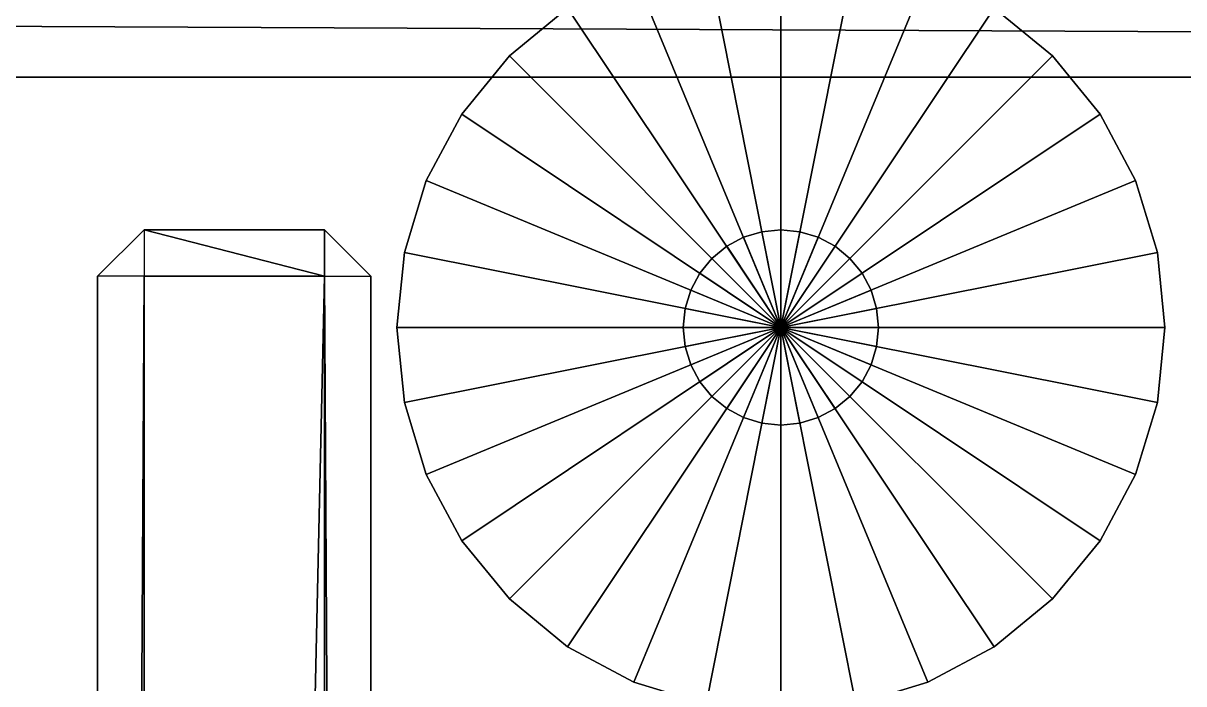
# Model space of a CAD drawing. Header units: millimetres. Extents: x -18 to 4450, y -985 to 970.
# Drawn here: x 1718.6 to 1896.9, y 560.2 to 661.8 of the extents above; entities that cross this region are included whole.
import ezdxf

# ---------------------------------------------------------------- set-up
doc = ezdxf.new("R2010")
doc.units = ezdxf.units.MM
for name, color, linetype in [('body__floor_cross_pressing_3', 40, 'CONTINUOUS'), ('body__floor_pan', 40, 'CONTINUOUS'), ('chassis__right_body_mount_center_bolt_3', 9, 'CONTINUOUS'), ('chassis__right_body_mount_rubber_biscuit_3', 250, 'CONTINUOUS'), ('hard_top__white_hardtop_crowned_roof_skin', 7, 'CONTINUOUS'), ('hard_top__white_hardtop_roof', 7, 'CONTINUOUS')]:
    doc.layers.add(name, color=color, linetype=linetype)

msp = doc.modelspace()

# ---------------------------------------------------------------- linework, layer by layer
at = {"layer": 'body__floor_cross_pressing_3'}
for points in [[(1730.000019, 622.860014, 742.139995), (1737.140059, 629.999995, 742.139995), (1737.140059, 629.999995, 761.860013)], [(1730.000019, 622.860014, 742.139995), (1737.140059, 629.999995, 761.860013), (1730.000019, 622.860014, 761.860013)], [(1730.000019, 622.860014, 742.139995), (1737.140059, 629.999995, 742.139995), (1737.140059, 622.860014, 735.000014)], [(1730.000019, 622.860014, 761.860013), (1737.140059, 629.999995, 761.860013), (1737.140059, 622.860014, 768.999994)], [(1737.140059, 629.999995, 742.139995), (1737.140059, 629.999995, 761.860013), (1764.860034, 629.999995, 761.860013)], [(1737.140059, 629.999995, 742.139995), (1764.860034, 629.999995, 761.860013), (1764.860034, 629.999995, 742.139995)], [(1737.140059, 629.999995, 742.139995), (1737.140059, 622.860014, 735.000014), (1764.860034, 622.860014, 735.000014)], [(1737.140059, 629.999995, 742.139995), (1764.860034, 622.860014, 735.000014), (1764.860034, 629.999995, 742.139995)], [(1737.140059, 629.999995, 761.860013), (1737.140059, 622.860014, 768.999994), (1764.860034, 622.860014, 768.999994)], [(1737.140059, 629.999995, 761.860013), (1764.860034, 622.860014, 768.999994), (1764.860034, 629.999995, 761.860013)], [(1771.999955, 622.860014, 742.139995), (1764.860034, 629.999995, 742.139995), (1764.860034, 629.999995, 761.860013)], [(1771.999955, 622.860014, 742.139995), (1764.860034, 629.999995, 761.860013), (1771.999955, 622.860014, 761.860013)], [(1771.999955, 622.860014, 742.139995), (1764.860034, 629.999995, 742.139995), (1764.860034, 622.860014, 735.000014)], [(1771.999955, 622.860014, 761.860013), (1764.860034, 629.999995, 761.860013), (1764.860034, 622.860014, 768.999994)], [(1730.000019, -622.860014, 742.139995), (1730.000019, -622.860014, 761.860013), (1730.000019, 622.860014, 761.860013)], [(1730.000019, -622.860014, 742.139995), (1730.000019, 622.860014, 761.860013), (1730.000019, 622.860014, 742.139995)], [(1730.000019, -622.860014, 742.139995), (1737.140059, -622.860014, 735.000014), (1737.140059, 622.860014, 735.000014)], [(1730.000019, -622.860014, 742.139995), (1737.140059, 622.860014, 735.000014), (1730.000019, 622.860014, 742.139995)], [(1730.000019, -622.860014, 761.860013), (1737.140059, -622.860014, 768.999994), (1737.140059, 622.860014, 768.999994)], [(1730.000019, -622.860014, 761.860013), (1737.140059, 622.860014, 768.999994), (1730.000019, 622.860014, 761.860013)], [(1737.140059, -622.860014, 768.999994), (1764.860034, -622.860014, 768.999994), (1764.860034, 622.860014, 768.999994)], [(1737.140059, -622.860014, 768.999994), (1764.860034, 622.860014, 768.999994), (1737.140059, 622.860014, 768.999994)], [(1737.140059, -622.860014, 735.000014), (1737.140059, 622.860014, 735.000014), (1764.860034, 622.860014, 735.000014)], [(1737.140059, -622.860014, 735.000014), (1764.860034, 622.860014, 735.000014), (1764.860034, -622.860014, 735.000014)], [(1771.999955, -622.860014, 742.139995), (1764.860034, -622.860014, 735.000014), (1764.860034, 622.860014, 735.000014)], [(1771.999955, -622.860014, 742.139995), (1764.860034, 622.860014, 735.000014), (1771.999955, 622.860014, 742.139995)], [(1771.999955, -622.860014, 761.860013), (1764.860034, -622.860014, 768.999994), (1764.860034, 622.860014, 768.999994)], [(1771.999955, -622.860014, 761.860013), (1764.860034, 622.860014, 768.999994), (1771.999955, 622.860014, 761.860013)], [(1771.999955, -622.860014, 742.139995), (1771.999955, 622.860014, 742.139995), (1771.999955, 622.860014, 761.860013)], [(1771.999955, -622.860014, 742.139995), (1771.999955, 622.860014, 761.860013), (1771.999955, -622.860014, 761.860013)]]:
    msp.add_3dface(points, dxfattribs=at)
at = {"layer": 'body__floor_pan'}
for points in [[(901.549995, 665.000021, 626.550019), (901.549995, 653.450012, 615.00001), (3428.450108, 653.450012, 615.00001)], [(901.549995, 665.000021, 626.550019), (3428.450108, 653.450012, 615.00001), (3428.450108, 665.000021, 626.550019)], [(901.549995, 665.000021, 658.450007), (901.549995, 653.450012, 670.000017), (3428.450108, 653.450012, 670.000017)], [(901.549995, 665.000021, 658.450007), (3428.450108, 653.450012, 670.000017), (3428.450108, 665.000021, 658.450007)], [(901.549995, -653.450012, 670.000017), (3428.450108, -653.450012, 670.000017), (3428.450108, 653.450012, 670.000017)], [(901.549995, -653.450012, 670.000017), (3428.450108, 653.450012, 670.000017), (901.549995, 653.450012, 670.000017)], [(901.549995, -653.450012, 615.00001), (901.549995, 653.450012, 615.00001), (3428.450108, 653.450012, 615.00001)], [(901.549995, -653.450012, 615.00001), (3428.450108, 653.450012, 615.00001), (3428.450108, -653.450012, 615.00001)]]:
    msp.add_3dface(points, dxfattribs=at)
at = {"layer": 'chassis__right_body_mount_center_bolt_3'}
for points in [[(1832.073689, 629.711807, 597.000003), (1832.073689, 629.711807, 666.999996), (1829.259753, 628.858209, 666.999996)], [(1832.073689, 629.711807, 597.000003), (1829.259753, 628.858209, 666.999996), (1829.259753, 628.858209, 597.000003)], [(1835.000038, 615.00001, 597.000003), (1829.259753, 628.858209, 597.000003), (1832.073689, 629.711807, 597.000003)], [(1835.000038, 615.00001, 666.999996), (1832.073689, 629.711807, 666.999996), (1829.259753, 628.858209, 666.999996)], [(1835.000038, 629.999995, 597.000003), (1835.000038, 629.999995, 666.999996), (1832.073689, 629.711807, 666.999996)], [(1835.000038, 629.999995, 597.000003), (1832.073689, 629.711807, 666.999996), (1832.073689, 629.711807, 597.000003)], [(1835.000038, 615.00001, 597.000003), (1832.073689, 629.711807, 597.000003), (1835.000038, 629.999995, 597.000003)], [(1835.000038, 615.00001, 666.999996), (1835.000038, 629.999995, 666.999996), (1832.073689, 629.711807, 666.999996)], [(1837.926388, 629.711807, 597.000003), (1837.926388, 629.711807, 666.999996), (1835.000038, 629.999995, 666.999996)], [(1837.926388, 629.711807, 597.000003), (1835.000038, 629.999995, 666.999996), (1835.000038, 629.999995, 597.000003)], [(1835.000038, 615.00001, 597.000003), (1835.000038, 629.999995, 597.000003), (1837.926388, 629.711807, 597.000003)], [(1835.000038, 615.00001, 666.999996), (1837.926388, 629.711807, 666.999996), (1835.000038, 629.999995, 666.999996)], [(1835.000038, 615.00001, 597.000003), (1837.926388, 629.711807, 597.000003), (1840.740204, 628.858209, 597.000003)], [(1835.000038, 615.00001, 666.999996), (1840.740204, 628.858209, 666.999996), (1837.926388, 629.711807, 666.999996)], [(1840.740204, 628.858209, 597.000003), (1840.740204, 628.858209, 666.999996), (1837.926388, 629.711807, 666.999996)], [(1840.740204, 628.858209, 597.000003), (1837.926388, 629.711807, 666.999996), (1837.926388, 629.711807, 597.000003)], [(1829.259753, 628.858209, 597.000003), (1829.259753, 628.858209, 666.999996), (1826.666474, 627.472043, 666.999996)], [(1829.259753, 628.858209, 597.000003), (1826.666474, 627.472043, 666.999996), (1826.666474, 627.472043, 597.000003)], [(1835.000038, 615.00001, 597.000003), (1826.666474, 627.472043, 597.000003), (1829.259753, 628.858209, 597.000003)], [(1835.000038, 615.00001, 666.999996), (1829.259753, 628.858209, 666.999996), (1826.666474, 627.472043, 666.999996)], [(1835.000038, 615.00001, 597.000003), (1840.740204, 628.858209, 597.000003), (1843.333602, 627.472043, 597.000003)], [(1835.000038, 615.00001, 666.999996), (1843.333602, 627.472043, 666.999996), (1840.740204, 628.858209, 666.999996)], [(1843.333602, 627.472043, 597.000003), (1843.333602, 627.472043, 666.999996), (1840.740204, 628.858209, 666.999996)], [(1843.333602, 627.472043, 597.000003), (1840.740204, 628.858209, 666.999996), (1840.740204, 628.858209, 597.000003)], [(1826.666474, 627.472043, 597.000003), (1826.666474, 627.472043, 666.999996), (1824.393392, 625.606596, 666.999996)], [(1826.666474, 627.472043, 597.000003), (1824.393392, 625.606596, 666.999996), (1824.393392, 625.606596, 597.000003)], [(1835.000038, 615.00001, 597.000003), (1824.393392, 625.606596, 597.000003), (1826.666474, 627.472043, 597.000003)], [(1835.000038, 615.00001, 666.999996), (1826.666474, 627.472043, 666.999996), (1824.393392, 625.606596, 666.999996)], [(1835.000038, 615.00001, 597.000003), (1843.333602, 627.472043, 597.000003), (1845.606565, 625.606596, 597.000003)], [(1835.000038, 615.00001, 666.999996), (1845.606565, 625.606596, 666.999996), (1843.333602, 627.472043, 666.999996)], [(1845.606565, 625.606596, 597.000003), (1845.606565, 625.606596, 666.999996), (1843.333602, 627.472043, 666.999996)], [(1845.606565, 625.606596, 597.000003), (1843.333602, 627.472043, 666.999996), (1843.333602, 627.472043, 597.000003)], [(1824.393392, 625.606596, 597.000003), (1824.393392, 625.606596, 666.999996), (1822.528005, 623.333573, 666.999996)], [(1824.393392, 625.606596, 597.000003), (1822.528005, 623.333573, 666.999996), (1822.528005, 623.333573, 597.000003)], [(1835.000038, 615.00001, 597.000003), (1822.528005, 623.333573, 597.000003), (1824.393392, 625.606596, 597.000003)], [(1835.000038, 615.00001, 666.999996), (1824.393392, 625.606596, 666.999996), (1822.528005, 623.333573, 666.999996)], [(1835.000038, 615.00001, 597.000003), (1845.606565, 625.606596, 597.000003), (1847.472072, 623.333573, 597.000003)], [(1835.000038, 615.00001, 666.999996), (1847.472072, 623.333573, 666.999996), (1845.606565, 625.606596, 666.999996)], [(1847.472072, 623.333573, 597.000003), (1847.472072, 623.333573, 666.999996), (1845.606565, 625.606596, 666.999996)], [(1847.472072, 623.333573, 597.000003), (1845.606565, 625.606596, 666.999996), (1845.606565, 625.606596, 597.000003)], [(1822.528005, 623.333573, 597.000003), (1822.528005, 623.333573, 666.999996), (1821.141839, 620.740235, 666.999996)], [(1822.528005, 623.333573, 597.000003), (1821.141839, 620.740235, 666.999996), (1821.141839, 620.740235, 597.000003)], [(1835.000038, 615.00001, 597.000003), (1821.141839, 620.740235, 597.000003), (1822.528005, 623.333573, 597.000003)], [(1835.000038, 615.00001, 666.999996), (1822.528005, 623.333573, 666.999996), (1821.141839, 620.740235, 666.999996)], [(1835.000038, 615.00001, 597.000003), (1847.472072, 623.333573, 597.000003), (1848.858237, 620.740235, 597.000003)], [(1835.000038, 615.00001, 666.999996), (1848.858237, 620.740235, 666.999996), (1847.472072, 623.333573, 666.999996)], [(1848.858237, 620.740235, 597.000003), (1848.858237, 620.740235, 666.999996), (1847.472072, 623.333573, 666.999996)], [(1848.858237, 620.740235, 597.000003), (1847.472072, 623.333573, 666.999996), (1847.472072, 623.333573, 597.000003)], [(1821.141839, 620.740235, 597.000003), (1821.141839, 620.740235, 666.999996), (1820.288181, 617.926359, 666.999996)], [(1821.141839, 620.740235, 597.000003), (1820.288181, 617.926359, 666.999996), (1820.288181, 617.926359, 597.000003)], [(1835.000038, 615.00001, 597.000003), (1820.288181, 617.926359, 597.000003), (1821.141839, 620.740235, 597.000003)], [(1835.000038, 615.00001, 666.999996), (1821.141839, 620.740235, 666.999996), (1820.288181, 617.926359, 666.999996)], [(1835.000038, 615.00001, 597.000003), (1848.858237, 620.740235, 597.000003), (1849.711776, 617.926359, 597.000003)], [(1835.000038, 615.00001, 666.999996), (1849.711776, 617.926359, 666.999996), (1848.858237, 620.740235, 666.999996)], [(1849.711776, 617.926359, 597.000003), (1849.711776, 617.926359, 666.999996), (1848.858237, 620.740235, 666.999996)], [(1849.711776, 617.926359, 597.000003), (1848.858237, 620.740235, 666.999996), (1848.858237, 620.740235, 597.000003)], [(1820.288181, 617.926359, 597.000003), (1820.288181, 617.926359, 666.999996), (1820.000052, 615.00001, 666.999996)], [(1820.288181, 617.926359, 597.000003), (1820.000052, 615.00001, 666.999996), (1820.000052, 615.00001, 597.000003)], [(1835.000038, 615.00001, 597.000003), (1820.000052, 615.00001, 597.000003), (1820.288181, 617.926359, 597.000003)], [(1835.000038, 615.00001, 666.999996), (1820.288181, 617.926359, 666.999996), (1820.000052, 615.00001, 666.999996)], [(1835.000038, 615.00001, 597.000003), (1849.711776, 617.926359, 597.000003), (1850.000024, 615.00001, 597.000003)], [(1835.000038, 615.00001, 666.999996), (1850.000024, 615.00001, 666.999996), (1849.711776, 617.926359, 666.999996)], [(1850.000024, 615.00001, 597.000003), (1850.000024, 615.00001, 666.999996), (1849.711776, 617.926359, 666.999996)], [(1850.000024, 615.00001, 597.000003), (1849.711776, 617.926359, 666.999996), (1849.711776, 617.926359, 597.000003)], [(1820.000052, 615.00001, 597.000003), (1820.000052, 615.00001, 666.999996), (1820.288181, 612.07366, 666.999996)], [(1820.000052, 615.00001, 597.000003), (1820.288181, 612.07366, 666.999996), (1820.288181, 612.07366, 597.000003)], [(1835.000038, 615.00001, 597.000003), (1820.288181, 612.07366, 597.000003), (1820.000052, 615.00001, 597.000003)], [(1835.000038, 615.00001, 666.999996), (1820.000052, 615.00001, 666.999996), (1820.288181, 612.07366, 666.999996)], [(1835.000038, 615.00001, 597.000003), (1821.141839, 609.259725, 597.000003), (1820.288181, 612.07366, 597.000003)], [(1835.000038, 615.00001, 666.999996), (1820.288181, 612.07366, 666.999996), (1821.141839, 609.259725, 666.999996)], [(1835.000038, 615.00001, 597.000003), (1822.528005, 606.666446, 597.000003), (1821.141839, 609.259725, 597.000003)], [(1835.000038, 615.00001, 666.999996), (1821.141839, 609.259725, 666.999996), (1822.528005, 606.666446, 666.999996)], [(1835.000038, 615.00001, 597.000003), (1824.393392, 604.393423, 597.000003), (1822.528005, 606.666446, 597.000003)], [(1835.000038, 615.00001, 666.999996), (1822.528005, 606.666446, 666.999996), (1824.393392, 604.393423, 666.999996)], [(1835.000038, 615.00001, 597.000003), (1826.666474, 602.527976, 597.000003), (1824.393392, 604.393423, 597.000003)], [(1835.000038, 615.00001, 666.999996), (1824.393392, 604.393423, 666.999996), (1826.666474, 602.527976, 666.999996)], [(1835.000038, 615.00001, 597.000003), (1829.259753, 601.14181, 597.000003), (1826.666474, 602.527976, 597.000003)], [(1835.000038, 615.00001, 666.999996), (1826.666474, 602.527976, 666.999996), (1829.259753, 601.14181, 666.999996)], [(1835.000038, 615.00001, 597.000003), (1832.073689, 600.288212, 597.000003), (1829.259753, 601.14181, 597.000003)], [(1835.000038, 615.00001, 666.999996), (1829.259753, 601.14181, 666.999996), (1832.073689, 600.288212, 666.999996)], [(1835.000038, 615.00001, 597.000003), (1835.000038, 600.000024, 597.000003), (1832.073689, 600.288212, 597.000003)], [(1835.000038, 615.00001, 666.999996), (1832.073689, 600.288212, 666.999996), (1835.000038, 600.000024, 666.999996)], [(1835.000038, 615.00001, 597.000003), (1837.926388, 600.288212, 597.000003), (1835.000038, 600.000024, 597.000003)], [(1835.000038, 615.00001, 666.999996), (1835.000038, 600.000024, 666.999996), (1837.926388, 600.288212, 666.999996)], [(1835.000038, 615.00001, 597.000003), (1840.740204, 601.14181, 597.000003), (1837.926388, 600.288212, 597.000003)], [(1835.000038, 615.00001, 666.999996), (1837.926388, 600.288212, 666.999996), (1840.740204, 601.14181, 666.999996)], [(1835.000038, 615.00001, 597.000003), (1843.333602, 602.527976, 597.000003), (1840.740204, 601.14181, 597.000003)], [(1835.000038, 615.00001, 666.999996), (1840.740204, 601.14181, 666.999996), (1843.333602, 602.527976, 666.999996)], [(1835.000038, 615.00001, 597.000003), (1845.606565, 604.393423, 597.000003), (1843.333602, 602.527976, 597.000003)], [(1835.000038, 615.00001, 666.999996), (1843.333602, 602.527976, 666.999996), (1845.606565, 604.393423, 666.999996)], [(1835.000038, 615.00001, 597.000003), (1847.472072, 606.666446, 597.000003), (1845.606565, 604.393423, 597.000003)], [(1835.000038, 615.00001, 666.999996), (1845.606565, 604.393423, 666.999996), (1847.472072, 606.666446, 666.999996)], [(1835.000038, 615.00001, 597.000003), (1848.858237, 609.259725, 597.000003), (1847.472072, 606.666446, 597.000003)], [(1835.000038, 615.00001, 666.999996), (1847.472072, 606.666446, 666.999996), (1848.858237, 609.259725, 666.999996)], [(1835.000038, 615.00001, 597.000003), (1849.711776, 612.07366, 597.000003), (1848.858237, 609.259725, 597.000003)], [(1835.000038, 615.00001, 666.999996), (1848.858237, 609.259725, 666.999996), (1849.711776, 612.07366, 666.999996)], [(1835.000038, 615.00001, 597.000003), (1850.000024, 615.00001, 597.000003), (1849.711776, 612.07366, 597.000003)], [(1835.000038, 615.00001, 666.999996), (1849.711776, 612.07366, 666.999996), (1850.000024, 615.00001, 666.999996)], [(1849.711776, 612.07366, 597.000003), (1849.711776, 612.07366, 666.999996), (1850.000024, 615.00001, 666.999996)], [(1849.711776, 612.07366, 597.000003), (1850.000024, 615.00001, 666.999996), (1850.000024, 615.00001, 597.000003)], [(1820.288181, 612.07366, 597.000003), (1820.288181, 612.07366, 666.999996), (1821.141839, 609.259725, 666.999996)], [(1820.288181, 612.07366, 597.000003), (1821.141839, 609.259725, 666.999996), (1821.141839, 609.259725, 597.000003)], [(1848.858237, 609.259725, 597.000003), (1848.858237, 609.259725, 666.999996), (1849.711776, 612.07366, 666.999996)], [(1848.858237, 609.259725, 597.000003), (1849.711776, 612.07366, 666.999996), (1849.711776, 612.07366, 597.000003)], [(1821.141839, 609.259725, 597.000003), (1821.141839, 609.259725, 666.999996), (1822.528005, 606.666446, 666.999996)], [(1821.141839, 609.259725, 597.000003), (1822.528005, 606.666446, 666.999996), (1822.528005, 606.666446, 597.000003)], [(1847.472072, 606.666446, 597.000003), (1847.472072, 606.666446, 666.999996), (1848.858237, 609.259725, 666.999996)], [(1847.472072, 606.666446, 597.000003), (1848.858237, 609.259725, 666.999996), (1848.858237, 609.259725, 597.000003)], [(1822.528005, 606.666446, 597.000003), (1822.528005, 606.666446, 666.999996), (1824.393392, 604.393423, 666.999996)], [(1822.528005, 606.666446, 597.000003), (1824.393392, 604.393423, 666.999996), (1824.393392, 604.393423, 597.000003)], [(1845.606565, 604.393423, 597.000003), (1845.606565, 604.393423, 666.999996), (1847.472072, 606.666446, 666.999996)], [(1845.606565, 604.393423, 597.000003), (1847.472072, 606.666446, 666.999996), (1847.472072, 606.666446, 597.000003)], [(1824.393392, 604.393423, 597.000003), (1824.393392, 604.393423, 666.999996), (1826.666474, 602.527976, 666.999996)], [(1824.393392, 604.393423, 597.000003), (1826.666474, 602.527976, 666.999996), (1826.666474, 602.527976, 597.000003)], [(1843.333602, 602.527976, 597.000003), (1843.333602, 602.527976, 666.999996), (1845.606565, 604.393423, 666.999996)], [(1843.333602, 602.527976, 597.000003), (1845.606565, 604.393423, 666.999996), (1845.606565, 604.393423, 597.000003)], [(1826.666474, 602.527976, 597.000003), (1826.666474, 602.527976, 666.999996), (1829.259753, 601.14181, 666.999996)], [(1826.666474, 602.527976, 597.000003), (1829.259753, 601.14181, 666.999996), (1829.259753, 601.14181, 597.000003)], [(1829.259753, 601.14181, 597.000003), (1829.259753, 601.14181, 666.999996), (1832.073689, 600.288212, 666.999996)], [(1829.259753, 601.14181, 597.000003), (1832.073689, 600.288212, 666.999996), (1832.073689, 600.288212, 597.000003)], [(1837.926388, 600.288212, 597.000003), (1837.926388, 600.288212, 666.999996), (1840.740204, 601.14181, 666.999996)], [(1837.926388, 600.288212, 597.000003), (1840.740204, 601.14181, 666.999996), (1840.740204, 601.14181, 597.000003)], [(1840.740204, 601.14181, 597.000003), (1840.740204, 601.14181, 666.999996), (1843.333602, 602.527976, 666.999996)], [(1840.740204, 601.14181, 597.000003), (1843.333602, 602.527976, 666.999996), (1843.333602, 602.527976, 597.000003)], [(1832.073689, 600.288212, 597.000003), (1832.073689, 600.288212, 666.999996), (1835.000038, 600.000024, 666.999996)], [(1832.073689, 600.288212, 597.000003), (1835.000038, 600.000024, 666.999996), (1835.000038, 600.000024, 597.000003)], [(1835.000038, 600.000024, 597.000003), (1835.000038, 600.000024, 666.999996), (1837.926388, 600.288212, 666.999996)], [(1835.000038, 600.000024, 597.000003), (1837.926388, 600.288212, 666.999996), (1837.926388, 600.288212, 597.000003)]]:
    msp.add_3dface(points, dxfattribs=at)
at = {"layer": 'chassis__right_body_mount_rubber_biscuit_3'}
for points in [[(1835.000038, 615.00001, 588.999987), (1812.421679, 669.508874, 588.999987), (1823.489666, 672.866344, 588.999987)], [(1835.000038, 615.00001, 630.999982), (1823.489666, 672.866344, 630.999982), (1812.421679, 669.508874, 630.999982)], [(1835.000038, 615.00001, 588.999987), (1823.489666, 672.866344, 588.999987), (1835.000038, 674.000025, 588.999987)], [(1835.000038, 615.00001, 630.999982), (1835.000038, 674.000025, 630.999982), (1823.489666, 672.866344, 630.999982)], [(1835.000038, 615.00001, 588.999987), (1835.000038, 674.000025, 588.999987), (1846.510291, 672.866344, 588.999987)], [(1835.000038, 615.00001, 630.999982), (1846.510291, 672.866344, 630.999982), (1835.000038, 674.000025, 630.999982)], [(1835.000038, 615.00001, 588.999987), (1846.510291, 672.866344, 588.999987), (1857.578278, 669.508874, 588.999987)], [(1835.000038, 615.00001, 630.999982), (1857.578278, 669.508874, 630.999982), (1846.510291, 672.866344, 630.999982)], [(1835.000038, 615.00001, 588.999987), (1802.221298, 664.056718, 588.999987), (1812.421679, 669.508874, 588.999987)], [(1835.000038, 615.00001, 630.999982), (1812.421679, 669.508874, 630.999982), (1802.221298, 664.056718, 630.999982)], [(1835.000038, 615.00001, 588.999987), (1857.578278, 669.508874, 588.999987), (1867.778659, 664.056718, 588.999987)], [(1835.000038, 615.00001, 630.999982), (1867.778659, 664.056718, 630.999982), (1857.578278, 669.508874, 630.999982)], [(1802.221298, 664.056718, 588.999987), (1802.221298, 664.056718, 630.999982), (1793.280721, 656.719327, 630.999982)], [(1802.221298, 664.056718, 588.999987), (1793.280721, 656.719327, 630.999982), (1793.280721, 656.719327, 588.999987)], [(1835.000038, 615.00001, 588.999987), (1793.280721, 656.719327, 588.999987), (1802.221298, 664.056718, 588.999987)], [(1835.000038, 615.00001, 630.999982), (1802.221298, 664.056718, 630.999982), (1793.280721, 656.719327, 630.999982)], [(1835.000038, 615.00001, 588.999987), (1867.778659, 664.056718, 588.999987), (1876.719356, 656.719327, 588.999987)], [(1835.000038, 615.00001, 630.999982), (1876.719356, 656.719327, 630.999982), (1867.778659, 664.056718, 630.999982)], [(1876.719356, 656.719327, 588.999987), (1876.719356, 656.719327, 630.999982), (1867.778659, 664.056718, 630.999982)], [(1876.719356, 656.719327, 588.999987), (1867.778659, 664.056718, 630.999982), (1867.778659, 664.056718, 588.999987)], [(1793.280721, 656.719327, 588.999987), (1793.280721, 656.719327, 630.999982), (1785.94327, 647.77863, 630.999982)], [(1793.280721, 656.719327, 588.999987), (1785.94327, 647.77863, 630.999982), (1785.94327, 647.77863, 588.999987)], [(1835.000038, 615.00001, 588.999987), (1785.94327, 647.77863, 588.999987), (1793.280721, 656.719327, 588.999987)], [(1835.000038, 615.00001, 630.999982), (1793.280721, 656.719327, 630.999982), (1785.94327, 647.77863, 630.999982)], [(1835.000038, 615.00001, 588.999987), (1876.719356, 656.719327, 588.999987), (1884.056687, 647.77863, 588.999987)], [(1835.000038, 615.00001, 630.999982), (1884.056687, 647.77863, 630.999982), (1876.719356, 656.719327, 630.999982)], [(1884.056687, 647.77863, 588.999987), (1884.056687, 647.77863, 630.999982), (1876.719356, 656.719327, 630.999982)], [(1884.056687, 647.77863, 588.999987), (1876.719356, 656.719327, 630.999982), (1876.719356, 656.719327, 588.999987)], [(1785.94327, 647.77863, 588.999987), (1785.94327, 647.77863, 630.999982), (1780.491114, 637.578309, 630.999982)], [(1785.94327, 647.77863, 588.999987), (1780.491114, 637.578309, 630.999982), (1780.491114, 637.578309, 588.999987)], [(1835.000038, 615.00001, 588.999987), (1780.491114, 637.578309, 588.999987), (1785.94327, 647.77863, 588.999987)], [(1835.000038, 615.00001, 630.999982), (1785.94327, 647.77863, 630.999982), (1780.491114, 637.578309, 630.999982)], [(1835.000038, 615.00001, 588.999987), (1884.056687, 647.77863, 588.999987), (1889.508843, 637.578309, 588.999987)], [(1835.000038, 615.00001, 630.999982), (1889.508843, 637.578309, 630.999982), (1884.056687, 647.77863, 630.999982)], [(1889.508843, 637.578309, 588.999987), (1889.508843, 637.578309, 630.999982), (1884.056687, 647.77863, 630.999982)], [(1889.508843, 637.578309, 588.999987), (1884.056687, 647.77863, 630.999982), (1884.056687, 647.77863, 588.999987)], [(1780.491114, 637.578309, 588.999987), (1780.491114, 637.578309, 630.999982), (1777.133703, 626.510322, 630.999982)], [(1780.491114, 637.578309, 588.999987), (1777.133703, 626.510322, 630.999982), (1777.133703, 626.510322, 588.999987)], [(1835.000038, 615.00001, 588.999987), (1777.133703, 626.510322, 588.999987), (1780.491114, 637.578309, 588.999987)], [(1835.000038, 615.00001, 630.999982), (1780.491114, 637.578309, 630.999982), (1777.133703, 626.510322, 630.999982)], [(1835.000038, 615.00001, 588.999987), (1889.508843, 637.578309, 588.999987), (1892.866373, 626.510322, 588.999987)], [(1835.000038, 615.00001, 630.999982), (1892.866373, 626.510322, 630.999982), (1889.508843, 637.578309, 630.999982)], [(1892.866373, 626.510322, 588.999987), (1892.866373, 626.510322, 630.999982), (1889.508843, 637.578309, 630.999982)], [(1892.866373, 626.510322, 588.999987), (1889.508843, 637.578309, 630.999982), (1889.508843, 637.578309, 588.999987)], [(1777.133703, 626.510322, 588.999987), (1777.133703, 626.510322, 630.999982), (1776.000023, 615.00001, 630.999982)], [(1777.133703, 626.510322, 588.999987), (1776.000023, 615.00001, 630.999982), (1776.000023, 615.00001, 588.999987)], [(1835.000038, 615.00001, 588.999987), (1776.000023, 615.00001, 588.999987), (1777.133703, 626.510322, 588.999987)], [(1835.000038, 615.00001, 630.999982), (1777.133703, 626.510322, 630.999982), (1776.000023, 615.00001, 630.999982)], [(1835.000038, 615.00001, 588.999987), (1892.866373, 626.510322, 588.999987), (1894.000053, 615.00001, 588.999987)], [(1835.000038, 615.00001, 630.999982), (1894.000053, 615.00001, 630.999982), (1892.866373, 626.510322, 630.999982)], [(1894.000053, 615.00001, 588.999987), (1894.000053, 615.00001, 630.999982), (1892.866373, 626.510322, 630.999982)], [(1894.000053, 615.00001, 588.999987), (1892.866373, 626.510322, 630.999982), (1892.866373, 626.510322, 588.999987)], [(1776.000023, 615.00001, 588.999987), (1776.000023, 615.00001, 630.999982), (1777.133703, 603.489697, 630.999982)], [(1776.000023, 615.00001, 588.999987), (1777.133703, 603.489697, 630.999982), (1777.133703, 603.489697, 588.999987)], [(1835.000038, 615.00001, 588.999987), (1777.133703, 603.489697, 588.999987), (1776.000023, 615.00001, 588.999987)], [(1835.000038, 615.00001, 630.999982), (1776.000023, 615.00001, 630.999982), (1777.133703, 603.489697, 630.999982)], [(1835.000038, 615.00001, 588.999987), (1780.491114, 592.421651, 588.999987), (1777.133703, 603.489697, 588.999987)], [(1835.000038, 615.00001, 630.999982), (1777.133703, 603.489697, 630.999982), (1780.491114, 592.421651, 630.999982)], [(1835.000038, 615.00001, 588.999987), (1785.94327, 582.221329, 588.999987), (1780.491114, 592.421651, 588.999987)], [(1835.000038, 615.00001, 630.999982), (1780.491114, 592.421651, 630.999982), (1785.94327, 582.221329, 630.999982)], [(1835.000038, 615.00001, 588.999987), (1793.280721, 573.280692, 588.999987), (1785.94327, 582.221329, 588.999987)], [(1835.000038, 615.00001, 630.999982), (1785.94327, 582.221329, 630.999982), (1793.280721, 573.280692, 630.999982)], [(1835.000038, 615.00001, 588.999987), (1802.221298, 565.943301, 588.999987), (1793.280721, 573.280692, 588.999987)], [(1835.000038, 615.00001, 630.999982), (1793.280721, 573.280692, 630.999982), (1802.221298, 565.943301, 630.999982)], [(1835.000038, 615.00001, 588.999987), (1812.421679, 560.491085, 588.999987), (1802.221298, 565.943301, 588.999987)], [(1835.000038, 615.00001, 630.999982), (1802.221298, 565.943301, 630.999982), (1812.421679, 560.491085, 630.999982)], [(1835.000038, 615.00001, 588.999987), (1823.489666, 557.133675, 588.999987), (1812.421679, 560.491085, 588.999987)], [(1835.000038, 615.00001, 630.999982), (1812.421679, 560.491085, 630.999982), (1823.489666, 557.133675, 630.999982)], [(1835.000038, 615.00001, 588.999987), (1835.000038, 555.999994, 588.999987), (1823.489666, 557.133675, 588.999987)], [(1835.000038, 615.00001, 630.999982), (1823.489666, 557.133675, 630.999982), (1835.000038, 555.999994, 630.999982)], [(1835.000038, 615.00001, 588.999987), (1846.510291, 557.133675, 588.999987), (1835.000038, 555.999994, 588.999987)], [(1835.000038, 615.00001, 630.999982), (1835.000038, 555.999994, 630.999982), (1846.510291, 557.133675, 630.999982)], [(1835.000038, 615.00001, 588.999987), (1857.578278, 560.491085, 588.999987), (1846.510291, 557.133675, 588.999987)], [(1835.000038, 615.00001, 630.999982), (1846.510291, 557.133675, 630.999982), (1857.578278, 560.491085, 630.999982)], [(1835.000038, 615.00001, 588.999987), (1867.778659, 565.943301, 588.999987), (1857.578278, 560.491085, 588.999987)], [(1835.000038, 615.00001, 630.999982), (1857.578278, 560.491085, 630.999982), (1867.778659, 565.943301, 630.999982)], [(1835.000038, 615.00001, 588.999987), (1876.719356, 573.280692, 588.999987), (1867.778659, 565.943301, 588.999987)], [(1835.000038, 615.00001, 630.999982), (1867.778659, 565.943301, 630.999982), (1876.719356, 573.280692, 630.999982)], [(1835.000038, 615.00001, 588.999987), (1884.056687, 582.221329, 588.999987), (1876.719356, 573.280692, 588.999987)], [(1835.000038, 615.00001, 630.999982), (1876.719356, 573.280692, 630.999982), (1884.056687, 582.221329, 630.999982)], [(1835.000038, 615.00001, 588.999987), (1889.508843, 592.421651, 588.999987), (1884.056687, 582.221329, 588.999987)], [(1835.000038, 615.00001, 630.999982), (1884.056687, 582.221329, 630.999982), (1889.508843, 592.421651, 630.999982)], [(1835.000038, 615.00001, 588.999987), (1892.866373, 603.489697, 588.999987), (1889.508843, 592.421651, 588.999987)], [(1835.000038, 615.00001, 630.999982), (1889.508843, 592.421651, 630.999982), (1892.866373, 603.489697, 630.999982)], [(1835.000038, 615.00001, 588.999987), (1894.000053, 615.00001, 588.999987), (1892.866373, 603.489697, 588.999987)], [(1835.000038, 615.00001, 630.999982), (1892.866373, 603.489697, 630.999982), (1894.000053, 615.00001, 630.999982)], [(1892.866373, 603.489697, 588.999987), (1892.866373, 603.489697, 630.999982), (1894.000053, 615.00001, 630.999982)], [(1892.866373, 603.489697, 588.999987), (1894.000053, 615.00001, 630.999982), (1894.000053, 615.00001, 588.999987)], [(1777.133703, 603.489697, 588.999987), (1777.133703, 603.489697, 630.999982), (1780.491114, 592.421651, 630.999982)], [(1777.133703, 603.489697, 588.999987), (1780.491114, 592.421651, 630.999982), (1780.491114, 592.421651, 588.999987)], [(1889.508843, 592.421651, 588.999987), (1889.508843, 592.421651, 630.999982), (1892.866373, 603.489697, 630.999982)], [(1889.508843, 592.421651, 588.999987), (1892.866373, 603.489697, 630.999982), (1892.866373, 603.489697, 588.999987)], [(1780.491114, 592.421651, 588.999987), (1780.491114, 592.421651, 630.999982), (1785.94327, 582.221329, 630.999982)], [(1780.491114, 592.421651, 588.999987), (1785.94327, 582.221329, 630.999982), (1785.94327, 582.221329, 588.999987)], [(1884.056687, 582.221329, 588.999987), (1884.056687, 582.221329, 630.999982), (1889.508843, 592.421651, 630.999982)], [(1884.056687, 582.221329, 588.999987), (1889.508843, 592.421651, 630.999982), (1889.508843, 592.421651, 588.999987)], [(1785.94327, 582.221329, 588.999987), (1785.94327, 582.221329, 630.999982), (1793.280721, 573.280692, 630.999982)], [(1785.94327, 582.221329, 588.999987), (1793.280721, 573.280692, 630.999982), (1793.280721, 573.280692, 588.999987)], [(1876.719356, 573.280692, 588.999987), (1876.719356, 573.280692, 630.999982), (1884.056687, 582.221329, 630.999982)], [(1876.719356, 573.280692, 588.999987), (1884.056687, 582.221329, 630.999982), (1884.056687, 582.221329, 588.999987)], [(1793.280721, 573.280692, 588.999987), (1793.280721, 573.280692, 630.999982), (1802.221298, 565.943301, 630.999982)], [(1793.280721, 573.280692, 588.999987), (1802.221298, 565.943301, 630.999982), (1802.221298, 565.943301, 588.999987)], [(1867.778659, 565.943301, 588.999987), (1867.778659, 565.943301, 630.999982), (1876.719356, 573.280692, 630.999982)], [(1867.778659, 565.943301, 588.999987), (1876.719356, 573.280692, 630.999982), (1876.719356, 573.280692, 588.999987)], [(1802.221298, 565.943301, 588.999987), (1802.221298, 565.943301, 630.999982), (1812.421679, 560.491085, 630.999982)], [(1802.221298, 565.943301, 588.999987), (1812.421679, 560.491085, 630.999982), (1812.421679, 560.491085, 588.999987)], [(1857.578278, 560.491085, 588.999987), (1857.578278, 560.491085, 630.999982), (1867.778659, 565.943301, 630.999982)], [(1857.578278, 560.491085, 588.999987), (1867.778659, 565.943301, 630.999982), (1867.778659, 565.943301, 588.999987)], [(1812.421679, 560.491085, 588.999987), (1812.421679, 560.491085, 630.999982), (1823.489666, 557.133675, 630.999982)], [(1812.421679, 560.491085, 588.999987), (1823.489666, 557.133675, 630.999982), (1823.489666, 557.133675, 588.999987)], [(1846.510291, 557.133675, 588.999987), (1846.510291, 557.133675, 630.999982), (1857.578278, 560.491085, 630.999982)], [(1846.510291, 557.133675, 588.999987), (1857.578278, 560.491085, 630.999982), (1857.578278, 560.491085, 588.999987)]]:
    msp.add_3dface(points, dxfattribs=at)
at = {"layer": 'hard_top__white_hardtop_crowned_roof_skin'}
for points in [[(1125, 0, 1932.000041), (3440.000057, 0, 1942.000031), (3440.000057, 759.99999, 1896.000028)], [(1125, 0, 1932.000041), (3440.000057, 759.99999, 1896.000028), (1125, 759.99999, 1886.000037)], [(1125, 0, 1906.000018), (1125, 759.99999, 1860.000014), (3440.000057, 759.99999, 1870.000005)], [(1125, 0, 1906.000018), (3440.000057, 759.99999, 1870.000005), (3440.000057, 0, 1916.000009)]]:
    msp.add_3dface(points, dxfattribs=at)
at = {"layer": 'hard_top__white_hardtop_roof'}
for points in [[(1222.180009, -757.82001, 1896.000028), (3487.81991, -757.82001, 1896.000028), (3487.81991, 757.82001, 1896.000028)], [(1222.180009, -757.82001, 1896.000028), (3487.81991, 757.82001, 1896.000028), (1222.180009, 757.82001, 1896.000028)], [(1222.180009, -757.82001, 1838.000059), (1222.180009, 757.82001, 1838.000059), (3487.81991, 757.82001, 1838.000059)], [(1222.180009, -757.82001, 1838.000059), (3487.81991, 757.82001, 1838.000059), (3487.81991, -757.82001, 1838.000059)]]:
    msp.add_3dface(points, dxfattribs=at)

doc.saveas('drawing.dxf')
